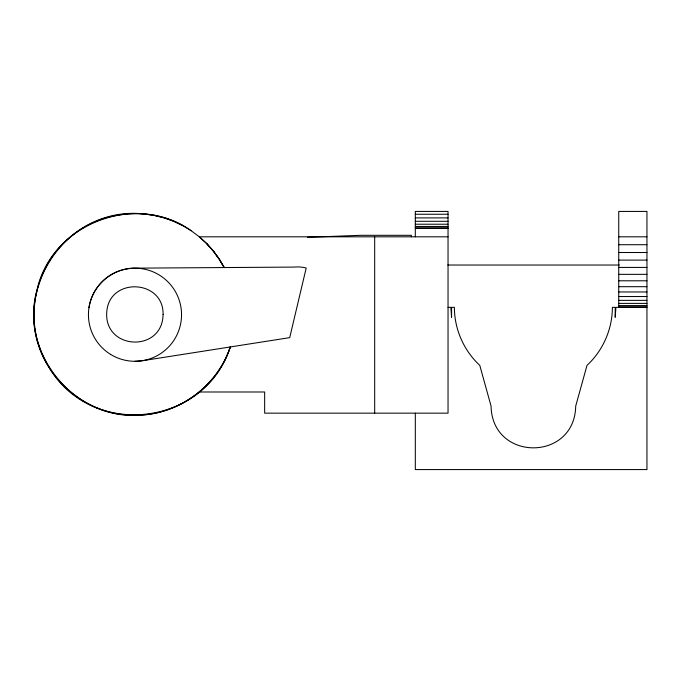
<?xml version="1.0" encoding="UTF-8"?>
<svg xmlns="http://www.w3.org/2000/svg" width="681" height="681" viewBox="0 0 681 681"><rect width="100%" height="100%" fill="white"/><g stroke="black" fill="none" stroke-linecap="round" stroke-linejoin="round"><path stroke-width="1.02" d="M230.221 346.952C205.143 426.74 91.441 439.441 49.058 367.417C4.776 298.993 62.865 204.972 143.878 213.945L153.923 215.358L164.121 217.869L173.587 221.265L182.508 225.496L191.199 230.731C136.37 191.387 52.011 223.462 37.183 289.297C18.804 351.609 73.957 420.16 138.813 415.061M140.839 414.984C180.848 413.231 217.809 384.927 230.314 346.935C216.796 388.502 173.961 417.674 130.343 415.163C89.824 413.742 52.148 385.497 39.421 347.004C25.938 308.757 38.468 263.377 69.649 237.456C100.328 210.94 147.156 206.02 182.67 225.581M307.471 237.311L360.581 235.311L411.367 235.311L411.367 236.818M415.316 214.243L448.038 214.243M415.316 217.894L448.038 217.894M415.316 221.299L448.038 221.299M415.316 224.219L448.038 224.219M415.316 226.458L448.038 226.458M415.316 227.871L448.038 227.871M415.316 228.348L448.038 228.348M448.038 236.818L199.32 236.818L191.199 230.731M618.74 236.818L646.95 236.818M618.74 244.709L646.95 244.709M618.74 252.506L646.95 252.506M618.74 260.108L646.95 260.108M447.775 265.028L619.404 265.028M618.74 267.42L646.95 267.42M618.74 274.341L646.95 274.341M618.74 280.793L646.95 280.793M618.74 286.692L646.95 286.692M618.74 291.962L646.95 291.962M618.74 296.541L646.95 296.541M618.74 300.364L646.95 300.364M618.74 303.394L646.95 303.394M618.74 305.582L646.95 305.582M618.74 306.901L646.95 306.901M448.038 307.352L450.865 307.352L451.571 317.312L451.571 307.352L454.389 307.352C454.389 329.119 463.787 350.596 479.773 365.365L491.069 406.097C492.125 461.744 574.653 461.744 575.709 406.097L587.005 365.365C602.991 350.596 612.389 329.119 612.389 307.352L615.207 307.352L615.207 317.312L615.913 307.352L646.95 307.352M134.838 361.296L142.235 360.751L289.714 337.64L306.203 268.008A34.561 34.561 0 0 0 294.09 267.088L136.404 268.144A46.597 46.597 0 0 0 88.973 307.701M199.32 391.992L264.654 391.992L264.654 413.154L448.038 413.154L448.038 211.425L415.316 211.425L415.316 236.818M206.564 243.457L199.32 236.818L206.726 243.619L213.417 251.119L219.325 259.257L224.194 267.556L219.325 259.257L213.417 251.119L206.564 243.457L213.136 250.778L218.959 258.695L224.168 267.556M618.74 307.352L618.74 211.425L646.95 211.425L646.95 469.575L415.316 469.575L415.316 413.154M374.686 236.818L374.686 413.154M163.082 314.401C162.58 353.073 103.606 350.264 106.781 311.719C109.403 276.818 163.789 279.406 163.082 314.401M110.654 354.426A46.555 46.555 0 0 0 181.529 315.975A46.555 46.555 0 0 0 112.791 273.822A46.555 46.555 0 0 0 110.654 354.426"/></g></svg>
